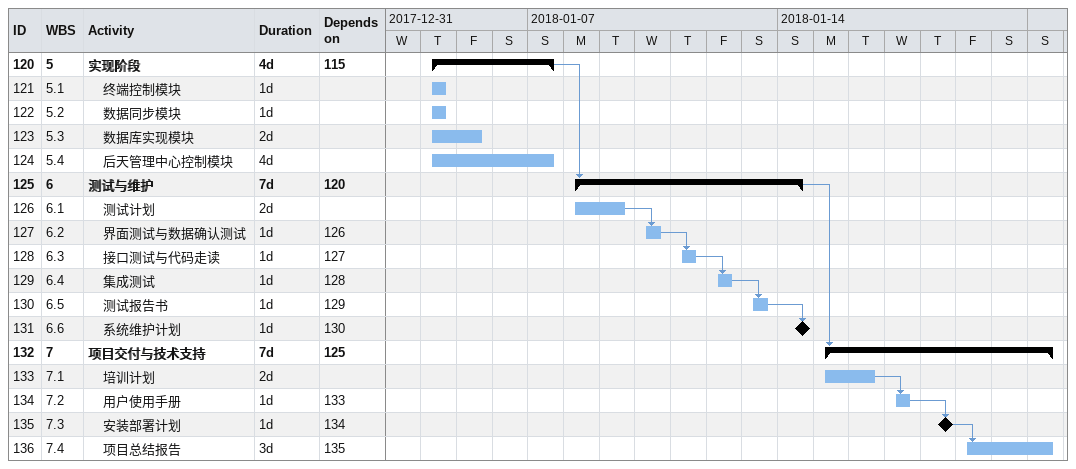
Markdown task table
| ID | WBS | Task | Duration | Start | Finish | Predecessors |
|---|---|---|---|---|---|---|
| 120 | 5 | **实现阶段** | 4d | 2018-01-04 | 2018-01-07 | 115 |
| 121 | 5.1 | 终端控制模块 | 1d | 2018-01-04 | 2018-01-04 |  |
| 122 | 5.2 | 数据同步模块 | 1d | 2018-01-04 | 2018-01-04 |  |
| 123 | 5.3 | 数据库实现模块 | 2d | 2018-01-04 | 2018-01-05 |  |
| 124 | 5.4 | 后天管理中心控制模块 | 4d | 2018-01-04 | 2018-01-07 |  |
| 125 | 6 | **测试与维护** | 7d | 2018-01-08 | 2018-01-14 | 120 |
| 126 | 6.1 | 测试计划 | 2d | 2018-01-08 | 2018-01-09 |  |
| 127 | 6.2 | 界面测试与数据确认测试 | 1d | 2018-01-10 | 2018-01-10 | 126 |
| 128 | 6.3 | 接口测试与代码走读 | 1d | 2018-01-11 | 2018-01-11 | 127 |
| 129 | 6.4 | 集成测试 | 1d | 2018-01-12 | 2018-01-12 | 128 |
| 130 | 6.5 | 测试报告书 | 1d | 2018-01-13 | 2018-01-13 | 129 |
| 131 | 6.6 | 系统维护计划 | 1d | 2018-01-14 | 2018-01-14 | 130 |
| 132 | 7 | **项目交付与技术支持** | 7d | 2018-01-15 | 2018-01-21 | 125 |
| 133 | 7.1 | 培训计划 | 2d | 2018-01-15 | 2018-01-16 |  |
| 134 | 7.2 | 用户使用手册 | 1d | 2018-01-17 | 2018-01-17 | 133 |
| 135 | 7.3 | 安装部署计划 | 1d | 2018-01-18 | 2018-01-18 | 134 |
| 136 | 7.4 | 项目总结报告 | 3d | 2018-01-19 | 2018-01-21 | 135 |
